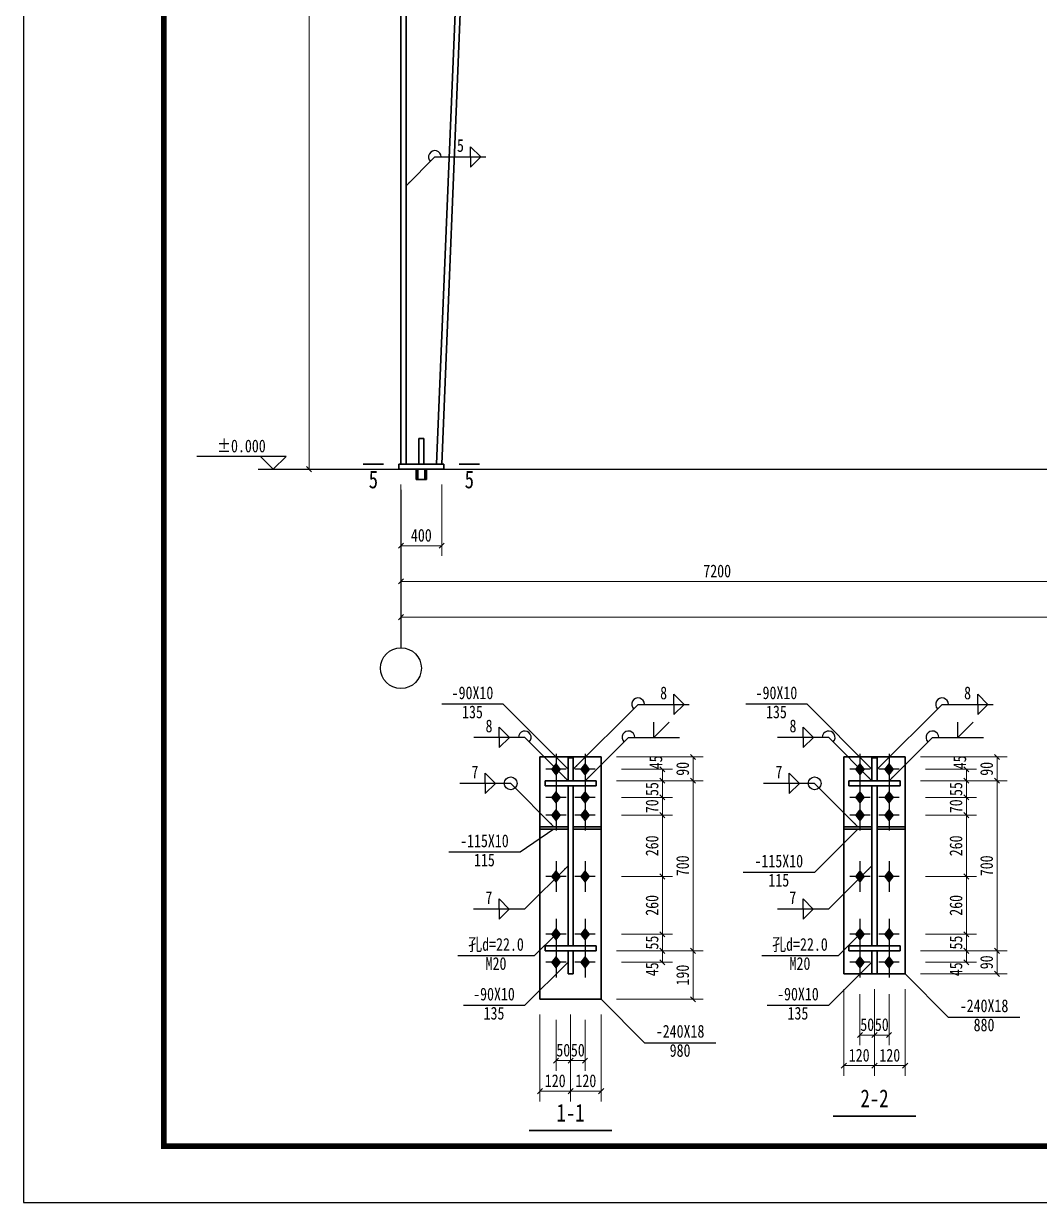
# Model space of a CAD drawing. Extents: x 32461 to 372567, y -698896 to 182569.
# Drawn here: x 74273 to 94176, y -634115 to -611015 of the extents above; entities that cross this region are included whole.
import ezdxf
from ezdxf.enums import TextEntityAlignment as Align

# ---------------------------------------------------------------- set-up
doc = ezdxf.new("R2010")
doc.units = 0
doc.header["$LTSCALE"] = 1000
doc.header["$MEASUREMENT"] = 0
doc.linetypes.add('线型6', pattern=[8.75, 5, -1.25, 1.25, -1.25])
doc.layers.get('0').update_dxf_attribs({"linetype": 'CONTINUOUS'})
doc.layers.add('PUB_TITLE', color=4, linetype='CONTINUOUS')
for name, color, linetype, lineweight in [('尺寸标注', 2, 'CONTINUOUS', 35), ('层10', 7, 'CONTINUOUS', 35), ('层1000', 2, 'CONTINUOUS', 35), ('层111', 9, '线型6', 25), ('层112', 9, 'CONTINUOUS', 25), ('层116', 1, 'CONTINUOUS', 35), ('层14', 2, 'CONTINUOUS', 35), ('柱子', 3, 'CONTINUOUS', 35), ('楼层标高', 9, 'CONTINUOUS', 25), ('焊缝标注', 9, 'CONTINUOUS', 25), ('螺栓孔标注', 9, 'CONTINUOUS', 25), ('钢板标注', 9, 'CONTINUOUS', 25)]:
    doc.layers.add(name, color=color, linetype=linetype, lineweight=lineweight)
doc.styles.add('宋体', font='')
doc.styles.get('宋体').set_extended_font_data('SimSun')

# ---------------------------------------------------------------- blocks, each defined once
blk = doc.blocks.new('BuiltIn_34')
at = {"layer": '层14'}
for p, q in [((-248.28, 302.28, 2), (-248.28, 307.28, 2)), ((-248.28, 307.28, 2), (-247.28, 307.28, 2)), ((-247.28, 307.28, 2), (-247.28, 302.28, 2)), ((-247.28, 302.28, 2), (-248.28, 302.28, 2))]:
    blk.add_line(p, q, dxfattribs=at)

msp = doc.modelspace()

# ---------------------------------------------------------------- hatches: boundary and pattern name
at = {"layer": '层10'}
for points in [[(84704.7, -625497.6), (84604.7, -625627.6), (84704.7, -625757.6), (84804.7, -625627.6), (84704.7, -625497.6)], [(85274.7, -625497.6), (85174.7, -625627.6), (85274.7, -625757.6), (85374.7, -625627.6), (85274.7, -625497.6)], [(90659.9, -625497.6), (90559.9, -625627.6), (90659.9, -625757.6), (90759.9, -625627.6), (90659.9, -625497.6)], [(91229.9, -625497.6), (91129.9, -625627.6), (91229.9, -625757.6), (91329.9, -625627.6), (91229.9, -625497.6)], [(84704.7, -626047.6), (84604.7, -626177.6), (84704.7, -626307.6), (84804.7, -626177.6), (84704.7, -626047.6)], [(85274.7, -626047.6), (85174.7, -626177.6), (85274.7, -626307.6), (85374.7, -626177.6), (85274.7, -626047.6)], [(90659.9, -626047.6), (90559.9, -626177.6), (90659.9, -626307.6), (90759.9, -626177.6), (90659.9, -626047.6)], [(91229.9, -626047.6), (91129.9, -626177.6), (91229.9, -626307.6), (91329.9, -626177.6), (91229.9, -626047.6)], [(84704.7, -626397.6), (84604.7, -626527.6), (84704.7, -626657.6), (84804.7, -626527.6), (84704.7, -626397.6)], [(85274.7, -626397.6), (85174.7, -626527.6), (85274.7, -626657.6), (85374.7, -626527.6), (85274.7, -626397.6)], [(90659.9, -626397.6), (90559.9, -626527.6), (90659.9, -626657.6), (90759.9, -626527.6), (90659.9, -626397.6)], [(91229.9, -626397.6), (91129.9, -626527.6), (91229.9, -626657.6), (91329.9, -626527.6), (91229.9, -626397.6)], [(84704.7, -627597.6), (84604.7, -627727.6), (84704.7, -627857.6), (84804.7, -627727.6), (84704.7, -627597.6)], [(85274.7, -627597.6), (85174.7, -627727.6), (85274.7, -627857.6), (85374.7, -627727.6), (85274.7, -627597.6)], [(90659.9, -627597.6), (90559.9, -627727.6), (90659.9, -627857.6), (90759.9, -627727.6), (90659.9, -627597.6)], [(91229.9, -627597.6), (91129.9, -627727.6), (91229.9, -627857.6), (91329.9, -627727.6), (91229.9, -627597.6)], [(84704.7, -628730.2), (84604.7, -628860.2), (84704.7, -628990.2), (84804.7, -628860.2), (84704.7, -628730.2)], [(85274.7, -628730.2), (85174.7, -628860.2), (85274.7, -628990.2), (85374.7, -628860.2), (85274.7, -628730.2)], [(90659.9, -628730.2), (90559.9, -628860.2), (90659.9, -628990.2), (90759.9, -628860.2), (90659.9, -628730.2)], [(91229.9, -628730.2), (91129.9, -628860.2), (91229.9, -628990.2), (91329.9, -628860.2), (91229.9, -628730.2)], [(84704.7, -629280.2), (84604.7, -629410.2), (84704.7, -629540.2), (84804.7, -629410.2), (84704.7, -629280.2)], [(85274.7, -629280.2), (85174.7, -629410.2), (85274.7, -629540.2), (85374.7, -629410.2), (85274.7, -629280.2)], [(90659.9, -629280.2), (90559.9, -629410.2), (90659.9, -629540.2), (90759.9, -629410.2), (90659.9, -629280.2)], [(91229.9, -629280.2), (91129.9, -629410.2), (91229.9, -629540.2), (91329.9, -629410.2), (91229.9, -629280.2)]]:
    msp.add_hatch(color=1, dxfattribs=at).paths.add_polyline_path(points)
at = {"layer": '焊缝标注'}
for points in [[(81766.2, -614194.5), (81847.5, -614134.4), (81826.3, -614113.2), (81766.2, -614194.5)], [(85039.7, -625627.6), (85121, -625567.5), (85099.8, -625546.3), (85039.7, -625627.6)], [(90994.9, -625627.6), (91076.2, -625567.5), (91055, -625546.3), (90994.9, -625627.6)], [(84939.7, -625852.6), (84879.7, -625771.2), (84858.4, -625792.4), (84939.7, -625852.6)], [(85274.7, -625852.6), (85356, -625792.5), (85334.8, -625771.3), (85274.7, -625852.6)], [(90894.9, -625852.6), (90834.9, -625771.2), (90813.6, -625792.4), (90894.9, -625852.6)], [(91229.9, -625852.6), (91311.2, -625792.5), (91290, -625771.3), (91229.9, -625852.6)], [(84664.7, -626752.6), (84604.7, -626671.2), (84583.4, -626692.4), (84664.7, -626752.6)], [(90619.9, -626752.6), (90559.9, -626671.2), (90538.6, -626692.4), (90619.9, -626752.6)], [(84939.7, -627518.9), (84858.2, -627578.8), (84879.4, -627600.1), (84939.7, -627518.9)], [(90894.9, -627518.9), (90813.4, -627578.8), (90834.6, -627600.1), (90894.9, -627518.9)]]:
    msp.add_hatch(color=256, dxfattribs=at).paths.add_polyline_path(points)

# ---------------------------------------------------------------- linework, layer by layer
msp.add_line((80116.2, -619746.4, -988), (169801.5, -619746.4, -988))
at = {"layer": 'PUB_TITLE'}
msp.add_lwpolyline([(74273.1, -634115.1), (188783.1, -634115.1), (188783.1, -587915.1), (74273.1, -587915.1)], close=True, dxfattribs=at)
at = {"layer": 'PUB_TITLE', "const_width": 110}
msp.add_lwpolyline([(77023.1, -633015.1), (187683.1, -633015.1), (187683.1, -589015.1), (77023.1, -589015.1)], close=True, dxfattribs=at)
at = {"layer": '尺寸标注', "lineweight": 9}
for p, q in [((79866.2, -619746.4, -988), (79866.2, -597745.4, -988)), ((80566.2, -619746.4, -988), (79666.2, -619746.4, -988)), ((81666.2, -620046.4, -988), (81666.2, -621446.4, -988)), ((81666.2, -620046.4, -988), (81666.2, -622146.4, -988)), ((81666.2, -620046.4, -988), (81666.2, -622846.4, -988)), ((82466.2, -620046.4, -988), (82466.2, -621446.4, -988)), ((81666.2, -621246.4, -988), (82466.2, -621246.4, -988)), ((81666.2, -621946.4, -988), (124666.2, -621946.4, -988)), ((81666.2, -622646.4, -988), (167666.2, -622646.4, -988)), ((85889.7, -625385.2), (87589.7, -625385.2)), ((87389.7, -625852.6), (87389.7, -625385.2)), ((91844.9, -625385.2, 100), (93544.9, -625385.2, 100)), ((93344.9, -625852.6, 100), (93344.9, -625385.2, 100)), ((85989.7, -625627.6), (86989.7, -625627.6)), ((86789.7, -625852.6), (86789.7, -625627.6)), ((91944.9, -625627.6, 100), (92944.9, -625627.6, 100)), ((92744.9, -625852.6, 100), (92744.9, -625627.6, 100)), ((85889.7, -625852.6), (87589.7, -625852.6)), ((85889.7, -625852.6), (87589.7, -625852.6)), ((85989.7, -625852.6), (86989.7, -625852.6)), ((85989.7, -625852.6), (86989.7, -625852.6)), ((86789.7, -626177.6), (86789.7, -625852.6)), ((87389.7, -629185.2), (87389.7, -625852.6)), ((91844.9, -625852.6, 100), (93544.9, -625852.6, 100)), ((91844.9, -625852.6, 100), (93544.9, -625852.6, 100)), ((91944.9, -625852.6, 100), (92944.9, -625852.6, 100)), ((91944.9, -625852.6, 100), (92944.9, -625852.6, 100)), ((92744.9, -626177.6, 100), (92744.9, -625852.6, 100)), ((93344.9, -629185.2, 100), (93344.9, -625852.6, 100)), ((85989.7, -626177.6), (86989.7, -626177.6)), ((85989.7, -626177.6), (86989.7, -626177.6)), ((86789.7, -626527.6), (86789.7, -626177.6)), ((91944.9, -626177.6, 100), (92944.9, -626177.6, 100)), ((91944.9, -626177.6, 100), (92944.9, -626177.6, 100)), ((92744.9, -626527.6, 100), (92744.9, -626177.6, 100)), ((85989.7, -626527.6), (86989.7, -626527.6)), ((85989.7, -626527.6), (86989.7, -626527.6)), ((86789.7, -627727.6), (86789.7, -626527.6)), ((91944.9, -626527.6, 100), (92944.9, -626527.6, 100)), ((91944.9, -626527.6, 100), (92944.9, -626527.6, 100)), ((92744.9, -627727.6, 100), (92744.9, -626527.6, 100)), ((85989.7, -627727.6), (86989.7, -627727.6)), ((85989.7, -627727.6), (86989.7, -627727.6)), ((86789.7, -628860.2), (86789.7, -627727.6)), ((91944.9, -627727.6, 100), (92944.9, -627727.6, 100)), ((91944.9, -627727.6, 100), (92944.9, -627727.6, 100)), ((92744.9, -628860.2, 100), (92744.9, -627727.6, 100)), ((85989.7, -628860.2), (86989.7, -628860.2)), ((85989.7, -628860.2), (86989.7, -628860.2)), ((86789.7, -629185.2), (86789.7, -628860.2)), ((91944.9, -628860.2, 100), (92944.9, -628860.2, 100)), ((91944.9, -628860.2, 100), (92944.9, -628860.2, 100)), ((92744.9, -629185.2, 100), (92744.9, -628860.2, 100)), ((85889.7, -629185.2), (87589.7, -629185.2)), ((85889.7, -629185.2), (87589.7, -629185.2)), ((85989.7, -629185.2), (86989.7, -629185.2)), ((85989.7, -629185.2), (86989.7, -629185.2)), ((86789.7, -629410.2), (86789.7, -629185.2)), ((87389.7, -630135.2), (87389.7, -629185.2)), ((91844.9, -629185.2, 100), (93544.9, -629185.2, 100)), ((91844.9, -629185.2, 100), (93544.9, -629185.2, 100)), ((91944.9, -629185.2, 100), (92944.9, -629185.2, 100)), ((91944.9, -629185.2, 100), (92944.9, -629185.2, 100)), ((92744.9, -629410.2, 100), (92744.9, -629185.2, 100)), ((93344.9, -629635.2, 100), (93344.9, -629185.2, 100)), ((85989.7, -629410.2), (86989.7, -629410.2)), ((91944.9, -629410.2, 100), (92944.9, -629410.2, 100)), ((91844.9, -629635.2, 100), (93544.9, -629635.2, 100)), ((90344.9, -629935.2, 100), (90344.9, -631635.2, 100)), ((90944.9, -629935.2, 100), (90944.9, -631635.2, 100)), ((90944.9, -629935.2, 100), (90944.9, -631635.2, 100)), ((91544.9, -629935.2, 100), (91544.9, -631635.2, 100)), ((85889.7, -630135.2), (87589.7, -630135.2)), ((90659.9, -630035.2, 100), (90659.9, -631035.2, 100)), ((90944.9, -630035.2, 100), (90944.9, -631035.2, 100)), ((90944.9, -630035.2, 100), (90944.9, -631035.2, 100)), ((91229.9, -630035.2, 100), (91229.9, -631035.2, 100)), ((84389.7, -630435.2), (84389.7, -632135.2)), ((84704.7, -630535.2), (84704.7, -631535.2)), ((84989.7, -630435.2), (84989.7, -632135.2)), ((84989.7, -630435.2), (84989.7, -632135.2)), ((84989.7, -630535.2), (84989.7, -631535.2)), ((84989.7, -630535.2), (84989.7, -631535.2)), ((85274.7, -630535.2), (85274.7, -631535.2)), ((85589.7, -630435.2), (85589.7, -632135.2)), ((90659.9, -630835.2, 100), (90944.9, -630835.2, 100)), ((90944.9, -630835.2, 100), (91229.9, -630835.2, 100)), ((84704.7, -631335.2), (84989.7, -631335.2)), ((84989.7, -631335.2), (85274.7, -631335.2)), ((90344.9, -631435.2, 100), (90944.9, -631435.2, 100)), ((90944.9, -631435.2, 100), (91544.9, -631435.2, 100)), ((84389.7, -631935.2), (84989.7, -631935.2)), ((84989.7, -631935.2), (85589.7, -631935.2))]:
    msp.add_line(p, q, dxfattribs=at)
at = {"layer": '尺寸标注', "lineweight": 35}
for p, q in [((79816.2, -619696.4, -988), (79916.2, -619796.4, -988)), ((81616.2, -621296.4, -988), (81716.2, -621196.4, -988)), ((82416.2, -621296.4, -988), (82516.2, -621196.4, -988)), ((81616.2, -621996.4, -988), (81716.2, -621896.4, -988)), ((81616.2, -622696.4, -988), (81716.2, -622596.4, -988)), ((87339.7, -625335.2), (87439.7, -625435.2)), ((93294.9, -625335.2, 100), (93394.9, -625435.2, 100)), ((86739.7, -625577.6), (86839.7, -625677.6)), ((92694.9, -625577.6, 100), (92794.9, -625677.6, 100)), ((86739.7, -625802.6), (86839.7, -625902.6)), ((86739.7, -625802.6), (86839.7, -625902.6)), ((87339.7, -625802.6), (87439.7, -625902.6)), ((87339.7, -625802.6), (87439.7, -625902.6)), ((92694.9, -625802.6, 100), (92794.9, -625902.6, 100)), ((92694.9, -625802.6, 100), (92794.9, -625902.6, 100)), ((93294.9, -625802.6, 100), (93394.9, -625902.6, 100)), ((93294.9, -625802.6, 100), (93394.9, -625902.6, 100)), ((86739.7, -626127.6), (86839.7, -626227.6)), ((86739.7, -626127.6), (86839.7, -626227.6)), ((92694.9, -626127.6, 100), (92794.9, -626227.6, 100)), ((92694.9, -626127.6, 100), (92794.9, -626227.6, 100)), ((86739.7, -626477.6), (86839.7, -626577.6)), ((86739.7, -626477.6), (86839.7, -626577.6)), ((92694.9, -626477.6, 100), (92794.9, -626577.6, 100)), ((92694.9, -626477.6, 100), (92794.9, -626577.6, 100)), ((86739.7, -627677.6), (86839.7, -627777.6)), ((86739.7, -627677.6), (86839.7, -627777.6)), ((92694.9, -627677.6, 100), (92794.9, -627777.6, 100)), ((92694.9, -627677.6, 100), (92794.9, -627777.6, 100)), ((86739.7, -628810.2), (86839.7, -628910.2)), ((86739.7, -628810.2), (86839.7, -628910.2)), ((92694.9, -628810.2, 100), (92794.9, -628910.2, 100)), ((92694.9, -628810.2, 100), (92794.9, -628910.2, 100)), ((86739.7, -629135.2), (86839.7, -629235.2)), ((86739.7, -629135.2), (86839.7, -629235.2)), ((87339.7, -629135.2), (87439.7, -629235.2)), ((87339.7, -629135.2), (87439.7, -629235.2)), ((92694.9, -629135.2, 100), (92794.9, -629235.2, 100)), ((92694.9, -629135.2, 100), (92794.9, -629235.2, 100)), ((93294.9, -629135.2, 100), (93394.9, -629235.2, 100)), ((93294.9, -629135.2, 100), (93394.9, -629235.2, 100)), ((86739.7, -629360.2), (86839.7, -629460.2)), ((92694.9, -629360.2, 100), (92794.9, -629460.2, 100)), ((93294.9, -629585.2, 100), (93394.9, -629685.2, 100)), ((87339.7, -630085.2), (87439.7, -630185.2)), ((90609.9, -630885.2, 100), (90709.9, -630785.2, 100)), ((90894.9, -630885.2, 100), (90994.9, -630785.2, 100)), ((90894.9, -630885.2, 100), (90994.9, -630785.2, 100)), ((91179.9, -630885.2, 100), (91279.9, -630785.2, 100)), ((84654.7, -631385.2), (84754.7, -631285.2)), ((84939.7, -631385.2), (85039.7, -631285.2)), ((84939.7, -631385.2), (85039.7, -631285.2)), ((85224.7, -631385.2), (85324.7, -631285.2)), ((90294.9, -631485.2, 100), (90394.9, -631385.2, 100)), ((90894.9, -631485.2, 100), (90994.9, -631385.2, 100)), ((90894.9, -631485.2, 100), (90994.9, -631385.2, 100)), ((91494.9, -631485.2, 100), (91594.9, -631385.2, 100)), ((84339.7, -631985.2), (84439.7, -631885.2)), ((84939.7, -631985.2), (85039.7, -631885.2)), ((84939.7, -631985.2), (85039.7, -631885.2)), ((85539.7, -631985.2), (85639.7, -631885.2))]:
    msp.add_line(p, q, dxfattribs=at)
at = {"layer": '尺寸标注', "color": 3, "lineweight": 35}
for p, q in [((85489.7, -625852.6), (84489.7, -625852.6)), ((84489.7, -625852.6), (84489.7, -625952.6)), ((84489.7, -625952.6), (85489.7, -625952.6)), ((84939.7, -629085.2), (84939.7, -625952.6)), ((85039.7, -629085.2), (85039.7, -625952.6)), ((85489.7, -625952.6), (85489.7, -625852.6)), ((91444.9, -625852.6, 100), (90444.9, -625852.6, 100)), ((90444.9, -625852.6, 100), (90444.9, -625952.6, 100)), ((90444.9, -625952.6, 100), (91444.9, -625952.6, 100)), ((90894.9, -629085.2, 100), (90894.9, -625952.6, 100)), ((90994.9, -629085.2, 100), (90994.9, -625952.6, 100)), ((91444.9, -625952.6, 100), (91444.9, -625852.6, 100)), ((85489.7, -629085.2), (84489.7, -629085.2)), ((84489.7, -629085.2), (84489.7, -629185.2)), ((84489.7, -629185.2), (85489.7, -629185.2)), ((85489.7, -629185.2), (85489.7, -629085.2)), ((91444.9, -629085.2, 100), (90444.9, -629085.2, 100)), ((90444.9, -629085.2, 100), (90444.9, -629185.2, 100)), ((90444.9, -629185.2, 100), (91444.9, -629185.2, 100)), ((91444.9, -629185.2, 100), (91444.9, -629085.2, 100))]:
    msp.add_line(p, q, dxfattribs=at)
at = {"layer": '层10'}
for p, q in [((80926.2, -619646.4, -988), (81326.2, -619646.4, -988)), ((83206.2, -619646.4, -988), (82806.2, -619646.4, -988)), ((90134.9, -632425.2, 100), (91754.9, -632425.2, 100)), ((84179.7, -632707.8), (85799.7, -632707.8))]:
    msp.add_line(p, q, dxfattribs=at)
at = {"layer": '层10', "color": 9, "lineweight": 25}
for p, q in [((84704.7, -625327.6), (84704.7, -625927.6)), ((85274.7, -625327.6), (85274.7, -625927.6)), ((90659.9, -625327.6, 100), (90659.9, -625927.6, 100)), ((91229.9, -625327.6, 100), (91229.9, -625927.6, 100)), ((84904.7, -625627.6), (84504.7, -625627.6)), ((85474.7, -625627.6), (85074.7, -625627.6)), ((90859.9, -625627.6, 100), (90459.9, -625627.6, 100)), ((91429.9, -625627.6, 100), (91029.9, -625627.6, 100)), ((84704.7, -625877.6), (84704.7, -626477.6)), ((85274.7, -625877.6), (85274.7, -626477.6)), ((90659.9, -625877.6, 100), (90659.9, -626477.6, 100)), ((91229.9, -625877.6, 100), (91229.9, -626477.6, 100)), ((84904.7, -626177.6), (84504.7, -626177.6)), ((84704.7, -626227.6), (84704.7, -626827.6)), ((85474.7, -626177.6), (85074.7, -626177.6)), ((85274.7, -626227.6), (85274.7, -626827.6)), ((90859.9, -626177.6, 100), (90459.9, -626177.6, 100)), ((90659.9, -626227.6, 100), (90659.9, -626827.6, 100)), ((91429.9, -626177.6, 100), (91029.9, -626177.6, 100)), ((91229.9, -626227.6, 100), (91229.9, -626827.6, 100)), ((84904.7, -626527.6), (84504.7, -626527.6)), ((85474.7, -626527.6), (85074.7, -626527.6)), ((90859.9, -626527.6, 100), (90459.9, -626527.6, 100)), ((91429.9, -626527.6, 100), (91029.9, -626527.6, 100)), ((84704.7, -627427.6), (84704.7, -628027.6)), ((85274.7, -627427.6), (85274.7, -628027.6)), ((90659.9, -627427.6, 100), (90659.9, -628027.6, 100)), ((91229.9, -627427.6, 100), (91229.9, -628027.6, 100)), ((84904.7, -627727.6), (84504.7, -627727.6)), ((85474.7, -627727.6), (85074.7, -627727.6)), ((90859.9, -627727.6, 100), (90459.9, -627727.6, 100)), ((91429.9, -627727.6, 100), (91029.9, -627727.6, 100)), ((84704.7, -628560.2), (84704.7, -629160.2)), ((85274.7, -628560.2), (85274.7, -629160.2)), ((90659.9, -628560.2, 100), (90659.9, -629160.2, 100)), ((91229.9, -628560.2, 100), (91229.9, -629160.2, 100)), ((84904.7, -628860.2), (84504.7, -628860.2)), ((85474.7, -628860.2), (85074.7, -628860.2)), ((90859.9, -628860.2, 100), (90459.9, -628860.2, 100)), ((91429.9, -628860.2, 100), (91029.9, -628860.2, 100)), ((84704.7, -629110.2), (84704.7, -629710.2)), ((85274.7, -629110.2), (85274.7, -629710.2)), ((90659.9, -629110.2, 100), (90659.9, -629710.2, 100)), ((91229.9, -629110.2, 100), (91229.9, -629710.2, 100)), ((84904.7, -629410.2), (84504.7, -629410.2)), ((85474.7, -629410.2), (85074.7, -629410.2)), ((90859.9, -629410.2, 100), (90459.9, -629410.2, 100)), ((91429.9, -629410.2, 100), (91029.9, -629410.2, 100))]:
    msp.add_line(p, q, dxfattribs=at)
at = {"layer": '层1000'}
for p, q in [((85589.7, -625385.2), (84389.7, -625385.2)), ((84389.7, -625385.2), (84389.7, -630135.2)), ((85039.7, -625402.6), (84939.7, -625402.6)), ((84939.7, -625402.6), (84939.7, -625852.6)), ((85039.7, -625852.6), (85039.7, -625402.6)), ((85589.7, -630135.2), (85589.7, -625385.2)), ((91544.9, -625385.2, 100), (90344.9, -625385.2, 100)), ((90344.9, -625385.2, 100), (90344.9, -629635.2, 100)), ((90994.9, -625402.6, 100), (90894.9, -625402.6, 100)), ((90894.9, -625402.6, 100), (90894.9, -625852.6, 100)), ((90994.9, -625852.6, 100), (90994.9, -625402.6, 100)), ((91544.9, -629635.2, 100), (91544.9, -625385.2, 100)), ((84939.7, -625852.6), (85039.7, -625852.6)), ((90894.9, -625852.6, 100), (90994.9, -625852.6, 100)), ((84939.7, -626752.6), (84389.7, -626752.6)), ((84389.7, -626752.6), (84389.7, -626802.6)), ((84389.7, -626802.6), (84939.7, -626802.6)), ((84939.7, -626802.6), (84939.7, -626752.6)), ((85039.7, -626752.6), (85589.7, -626752.6)), ((85039.7, -626802.6), (85039.7, -626752.6)), ((85589.7, -626802.6), (85039.7, -626802.6)), ((85589.7, -626752.6), (85589.7, -626802.6)), ((90894.9, -626752.6, 100), (90344.9, -626752.6, 100)), ((90344.9, -626752.6, 100), (90344.9, -626802.6, 100)), ((90344.9, -626802.6, 100), (90894.9, -626802.6, 100)), ((90894.9, -626802.6, 100), (90894.9, -626752.6, 100)), ((90994.9, -626752.6, 100), (91544.9, -626752.6, 100)), ((90994.9, -626802.6, 100), (90994.9, -626752.6, 100)), ((91544.9, -626802.6, 100), (90994.9, -626802.6, 100)), ((91544.9, -626752.6, 100), (91544.9, -626802.6, 100)), ((84939.7, -629185.2), (85039.7, -629185.2)), ((84939.7, -629635.2), (84939.7, -629185.2)), ((85039.7, -629185.2), (85039.7, -629635.2)), ((90894.9, -629185.2, 100), (90994.9, -629185.2, 100)), ((90894.9, -629635.2, 100), (90894.9, -629185.2, 100)), ((90994.9, -629185.2, 100), (90994.9, -629635.2, 100)), ((85039.7, -629635.2), (84939.7, -629635.2)), ((90344.9, -629635.2, 100), (91544.9, -629635.2, 100)), ((90994.9, -629635.2, 100), (90894.9, -629635.2, 100)), ((84389.7, -630135.2), (85589.7, -630135.2))]:
    msp.add_line(p, q, dxfattribs=at)
at = {"layer": '层111'}
msp.add_line((81666.2, -620150.4, -988), (81666.2, -623246.4, -988), dxfattribs=at)
at = {"layer": '层112'}
msp.add_circle((81666.2, -623646.4, -988), 400, dxfattribs=at)
at = {"layer": '层116'}
for p, q in [((81966.2, -619746.4, -988), (81966.2, -619946.4, -988)), ((81996.2, -619746.4, -988), (81996.2, -619946.4, -988)), ((82136.2, -619746.4, -988), (82136.2, -619946.4, -988)), ((82166.2, -619746.4, -988), (82166.2, -619946.4, -988)), ((81966.2, -619946.4, -988), (82166.2, -619946.4, -988))]:
    msp.add_line(p, q, dxfattribs=at)
at = {"layer": '层14'}
for p, q in [((81626.2, -619746.4, -988), (81626.2, -619646.4, -988)), ((81626.2, -619646.4, -988), (82506.2, -619646.4, -988)), ((82506.2, -619746.4, -988), (81626.2, -619746.4, -988)), ((82506.2, -619646.4, -988), (82506.2, -619746.4, -988))]:
    msp.add_line(p, q, dxfattribs=at)
at = {"layer": '柱子'}
for p, q in [((81666.2, -619646.4, -988), (81666.2, -597846.7, -988)), ((81766.2, -619646.4, -988), (81766.2, -597838.7, -988)), ((82366.1, -619646.4, -988), (83200.6, -599317.7, -988)), ((82466.2, -619646.4, -988), (83300.7, -599317.7, -988))]:
    msp.add_line(p, q, dxfattribs=at)
at = {"layer": '楼层标高'}
for p, q in [((79416.2, -619496.4, -988), (77666.2, -619496.4, -988)), ((79166.2, -619746.4, -988), (78916.2, -619496.4, -988)), ((79166.2, -619746.4, -988), (79416.2, -619496.4, -988)), ((78866.2, -619746.4, -988), (80416.2, -619746.4, -988))]:
    msp.add_line(p, q, dxfattribs=at)
at = {"layer": '焊缝标注'}
for p, q in [((83032.1, -613429, -988), (83232.1, -613629, -988)), ((83032.1, -613629, -988), (83032.1, -613429, -988)), ((81766.2, -614194.5, -988), (82332.1, -613629, -988)), ((82332.1, -613629, -988), (83332.1, -613629, -988)), ((83032.1, -613829, -988), (83232.1, -613629, -988)), ((83032.1, -613629, -988), (83032.1, -613829, -988)), ((87013, -624155.3), (87213, -624355.3)), ((87013, -624355.3), (87013, -624155.3)), ((92968.2, -624155.3, 100), (93168.2, -624355.3, 100)), ((92968.2, -624355.3, 100), (92968.2, -624155.3, 100)), ((85039.7, -625627.6), (86313, -624355.3)), ((86313, -624355.3), (87313, -624355.3)), ((87013, -624555.3), (87213, -624355.3)), ((87013, -624355.3), (87013, -624555.3)), ((90994.9, -625627.6, 100), (92268.2, -624355.3, 100)), ((92268.2, -624355.3, 100), (93268.2, -624355.3, 100)), ((92968.2, -624555.3, 100), (93168.2, -624355.3, 100)), ((92968.2, -624355.3, 100), (92968.2, -624555.3, 100)), ((83792.2, -625003.1), (83592.2, -624803.1)), ((83592.2, -625003.1), (83592.2, -624803.1)), ((86623.5, -625004.4), (86623.5, -624704.4)), ((86623.5, -625004.4), (86923.5, -624704.4)), ((89747.3, -625003.1, 100), (89547.3, -624803.1, 100)), ((89547.3, -625003.1, 100), (89547.3, -624803.1, 100)), ((92578.7, -625004.4, 100), (92578.7, -624704.4, 100)), ((92578.7, -625004.4, 100), (92878.7, -624704.4, 100)), ((84092.2, -625003.1), (83092.2, -625003.1)), ((83792.2, -625003.1), (83592.2, -625203.1)), ((83592.2, -625003.1), (83592.2, -625203.1)), ((84939.7, -625852.6), (84092.2, -625003.1)), ((85274.7, -625852.6), (86123.5, -625004.4)), ((86123.5, -625004.4), (87123.5, -625004.4)), ((90047.3, -625003.1, 100), (89047.3, -625003.1, 100)), ((89747.3, -625003.1, 100), (89547.3, -625203.1, 100)), ((89547.3, -625003.1, 100), (89547.3, -625203.1, 100)), ((90894.9, -625852.6, 100), (90047.3, -625003.1, 100)), ((91229.9, -625852.6, 100), (92078.7, -625004.4, 100)), ((92078.7, -625004.4, 100), (93078.7, -625004.4, 100)), ((83517.2, -625903.1), (83317.2, -625703.1)), ((83317.2, -625903.1), (83317.2, -625703.1)), ((89472.3, -625903.1, 100), (89272.3, -625703.1, 100)), ((89272.3, -625903.1, 100), (89272.3, -625703.1, 100)), ((83817.2, -625903.1), (82817.2, -625903.1)), ((83517.2, -625903.1), (83317.2, -626103.1)), ((83317.2, -625903.1), (83317.2, -626103.1)), ((84664.7, -626752.6), (83817.2, -625903.1)), ((89772.3, -625903.1, 100), (88772.3, -625903.1, 100)), ((89472.3, -625903.1, 100), (89272.3, -626103.1, 100)), ((89272.3, -625903.1, 100), (89272.3, -626103.1, 100)), ((90619.9, -626752.6, 100), (89772.3, -625903.1, 100)), ((84939.7, -627518.9), (84089.5, -628365.7)), ((90894.9, -627518.9, 100), (90044.6, -628365.7, 100)), ((83789.5, -628365.7), (83589.5, -628165.7)), ((83589.5, -628365.7), (83589.5, -628165.7)), ((89744.6, -628365.7, 100), (89544.6, -628165.7, 100)), ((89544.6, -628365.7, 100), (89544.6, -628165.7, 100)), ((84089.5, -628365.7), (83089.5, -628365.7)), ((83789.5, -628365.7), (83589.5, -628565.7)), ((83589.5, -628365.7), (83589.5, -628565.7)), ((90044.6, -628365.7, 100), (89044.6, -628365.7, 100)), ((89744.6, -628365.7, 100), (89544.6, -628565.7, 100)), ((89544.6, -628365.7, 100), (89544.6, -628565.7, 100))]:
    msp.add_line(p, q, dxfattribs=at)
for centre in [(83817.2, -625903.1), (89772.3, -625903.1, 100)]:
    msp.add_circle(centre, 125, dxfattribs=at)
for centre, start, end in [((82332.1, -613629, -988), 0, 224.97719), ((86313, -624355.3), 0, 224.97719), ((92268.2, -624355.3, 100), 0, 224.97719), ((84092.2, -625003.1), 314.93155, 180), ((86123.5, -625004.4), 0, 224.97719), ((90047.3, -625003.1, 100), 314.93155, 180), ((92078.7, -625004.4, 100), 0, 224.97719)]:
    msp.add_arc(centre, 125, start, end, dxfattribs=at)
at = {"layer": '螺栓孔标注'}
for p, q in [((84704.7, -628860.2), (84279.6, -629283.6)), ((90659.9, -628860.2, 100), (90234.8, -629283.6, 100)), ((84279.6, -629283.6), (82779.6, -629283.6)), ((90234.8, -629283.6, 100), (88734.8, -629283.6, 100))]:
    msp.add_line(p, q, dxfattribs=at)
at = {"layer": '螺栓孔标注', "linetype": 'Continuous', "const_width": 10}
for points in [[(84709.7, -628860.2, 1), (84699.7, -628860.2, 1)], [(90664.9, -628860.2, 1), (90654.9, -628860.2, 1)]]:
    msp.add_lwpolyline(points, format="xyb", close=True, dxfattribs=at)
at = {"layer": '钢板标注'}
for p, q in [((83668.4, -624353.3), (82468.4, -624353.3)), ((84939.7, -625627.6), (83668.4, -624353.3)), ((89623.6, -624353.3, 100), (88423.6, -624353.3, 100)), ((90894.9, -625627.6, 100), (89623.6, -624353.3, 100)), ((84664.7, -626802.6), (84002.1, -627253.8)), ((90619.9, -626802.6, 100), (89769.6, -627649.5, 100)), ((84002.1, -627253.8), (82602.1, -627253.8)), ((89769.6, -627649.5, 100), (88369.6, -627649.5, 100)), ((84939.7, -629410.2), (84089.5, -630257)), ((90894.9, -629410.2, 100), (90044.6, -630257, 100)), ((91544.9, -629635.2, 100), (92391, -630486.1, 100)), ((85589.7, -630135.2), (86435.8, -630986.1)), ((84089.5, -630257), (82889.5, -630257)), ((90044.6, -630257, 100), (88844.6, -630257, 100)), ((92391, -630486.1, 100), (93791, -630486.1, 100)), ((86435.8, -630986.1), (87835.8, -630986.1))]:
    msp.add_line(p, q, dxfattribs=at)
at = {"layer": '钢板标注', "linetype": 'Continuous', "const_width": 10}
for points in [[(84944.7, -625627.6, 1), (84934.7, -625627.6, 1)], [(90899.9, -625627.6, 1), (90889.9, -625627.6, 1)], [(84669.7, -626802.6, 1), (84659.7, -626802.6, 1)], [(90624.9, -626802.6, 1), (90614.9, -626802.6, 1)], [(84944.7, -629410.2, 1), (84934.7, -629410.2, 1)], [(90899.9, -629410.2, 1), (90889.9, -629410.2, 1)], [(91549.9, -629635.2, 1), (91539.9, -629635.2, 1)], [(85594.7, -630135.2, 1), (85584.7, -630135.2, 1)]]:
    msp.add_lwpolyline(points, format="xyb", close=True, dxfattribs=at)

# ---------------------------------------------------------------- block references
at = {"layer": '层14', "xscale": 100, "yscale": 100, "zscale": 100}
msp.add_blockref('BuiltIn_34', (106844.4, -649874.8, -1188), dxfattribs=at)

# ---------------------------------------------------------------- texts
at = {"layer": '尺寸标注', "style": '宋体', "width": 0.8}
for s, p in [('400', (82066.2, -621241.4, -988)), ('7200', (87862.4, -621941.4, -988)), ('50', (90802.4, -630830.2, 100)), ('50', (91087.4, -630830.2, 100)), ('50', (84847.2, -631330.2)), ('50', (85132.2, -631330.2)), ('120', (90644.9, -631430.2, 100)), ('120', (91244.9, -631430.2, 100)), ('120', (84689.7, -631930.2)), ('120', (85289.7, -631930.2))]:
    msp.add_text(s, height=250, dxfattribs=at).set_placement(p, align=Align.BOTTOM_CENTER)
for p in [(86784.7, -625627.6), (92739.9, -625627.6, 100)]:
    msp.add_text('45', height=250, rotation=90, dxfattribs=at).set_placement(p)
for s, p in [('90', (87384.7, -625618.9)), ('90', (93339.9, -625618.9, 100)), ('55', (86784.7, -626015.1)), ('55', (92739.9, -626015.1, 100)), ('70', (86784.7, -626352.6)), ('70', (92739.9, -626352.6, 100)), ('260', (86784.7, -627127.6)), ('260', (92739.9, -627127.6, 100)), ('700', (87384.7, -627518.9)), ('700', (93339.9, -627518.9, 100)), ('260', (86784.7, -628293.9)), ('260', (92739.9, -628293.9, 100)), ('55', (86784.7, -629022.7)), ('55', (92739.9, -629022.7, 100)), ('190', (87384.7, -629660.2)), ('90', (93339.9, -629410.2, 100))]:
    msp.add_text(s, height=250, rotation=90, dxfattribs=at).set_placement(p, align=Align.BOTTOM_CENTER)
for p in [(86784.7, -629410.2), (92739.9, -629410.2, 100)]:
    msp.add_text('45', height=250, rotation=90, dxfattribs=at).set_placement(p, align=Align.BOTTOM_RIGHT)
at = {"layer": '层10', "style": '宋体', "width": 0.771429}
for s, p in [('5', (81126.2, -619946.4, -988)), ('5', (83006.2, -619946.4, -988)), ('2-2', (90944.9, -632075.2, 100)), ('1-1', (84989.7, -632357.8))]:
    msp.add_text(s, height=350, dxfattribs=at).set_placement(p, align=Align.MIDDLE_CENTER)
at = {"layer": '楼层标高', "style": '宋体', "width": 0.8}
msp.add_text('±0.000', height=250, dxfattribs=at).set_placement((78541.2, -619491.4, -988), align=Align.BOTTOM_CENTER)
at = {"layer": '焊缝标注', "style": '宋体', "width": 0.8}
for s, p in [('5', (82832.1, -613604, -988)), ('8', (86813, -624330.3)), ('8', (92768.2, -624330.3, 100)), ('8', (83392.2, -624978.1)), ('8', (89347.3, -624978.1, 100)), ('7', (83117.2, -625878.1)), ('7', (89072.3, -625878.1, 100)), ('7', (83389.5, -628340.7)), ('7', (89344.6, -628340.7, 100))]:
    msp.add_text(s, height=250, dxfattribs=at).set_placement(p, align=Align.BOTTOM_CENTER)
at = {"layer": '螺栓孔标注', "style": '宋体', "width": 0.8}
for p in [(83529.6, -629258.6), (89484.8, -629258.6, 100)]:
    msp.add_text('孔d=22.0', height=250, dxfattribs=at).set_placement(p, align=Align.BOTTOM_CENTER)
for p in [(83529.6, -629308.6), (89484.8, -629308.6, 100)]:
    msp.add_text('M20', height=250, dxfattribs=at).set_placement(p, align=Align.TOP_CENTER)
at = {"layer": '钢板标注', "style": '宋体', "width": 0.8}
for s, p in [('-90X10', (83068.4, -624328.3)), ('-90X10', (89023.6, -624328.3, 100)), ('-115X10', (83302.1, -627228.8)), ('-115X10', (89069.6, -627624.5, 100)), ('-90X10', (83489.5, -630232)), ('-90X10', (89444.6, -630232, 100)), ('-240X18', (93091, -630461.1, 100)), ('-240X18', (87135.8, -630961.1))]:
    msp.add_text(s, height=250, dxfattribs=at).set_placement(p, align=Align.BOTTOM_CENTER)
for s, p in [('135', (83068.4, -624378.3)), ('135', (89023.6, -624378.3, 100)), ('115', (83302.1, -627278.8)), ('115', (89069.6, -627674.5, 100)), ('135', (83489.5, -630282)), ('135', (89444.6, -630282, 100)), ('880', (93091, -630511.1, 100)), ('980', (87135.8, -631011.1))]:
    msp.add_text(s, height=250, dxfattribs=at).set_placement(p, align=Align.TOP_CENTER)

doc.saveas('drawing.dxf')
